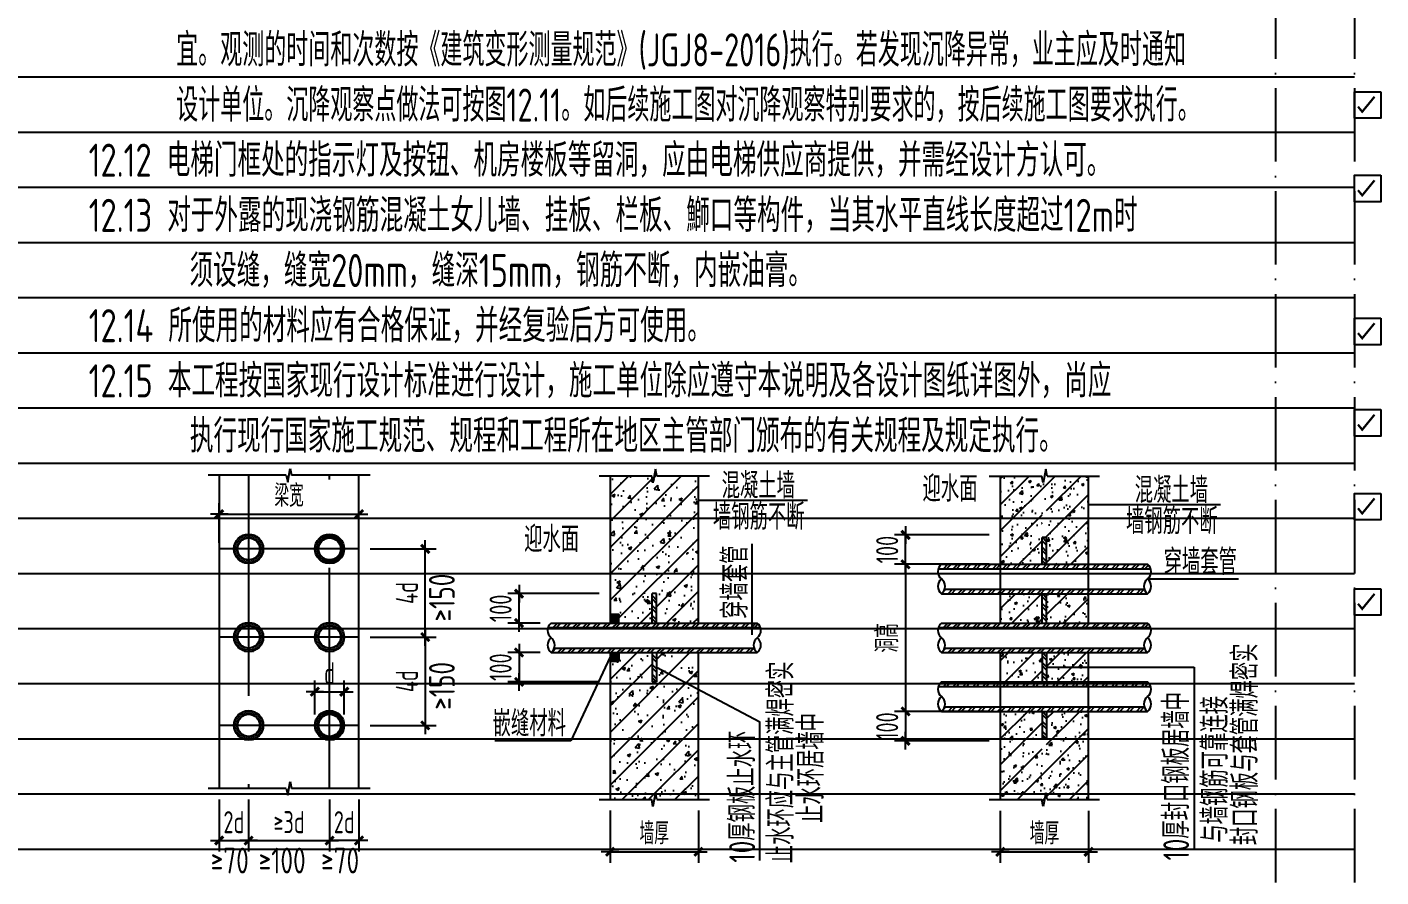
# Model space of a CAD drawing. Extents: x -461650 to 361314, y 245336 to 769729.
# Drawn here: x -287218 to -268817, y 690805 to 702361 of the extents above; entities that cross this region are included whole.
import ezdxf

# ---------------------------------------------------------------- set-up
doc = ezdxf.new("R2010")
doc.units = 0
doc.header["$LTSCALE"] = 1000
for name, pattern in [('D1', [14, 10, -2, 0, -2]), ('D3轴线点划线', [18.5, 12, -3, 0.5, -3]), ('H3普通虚线', [4.2, 3, -1.2])]:
    doc.linetypes.add(name, pattern=pattern)
doc.layers.get('0').update_dxf_attribs({"linetype": 'CONTINUOUS'})
doc.layers.get('DEFPOINTS').update_dxf_attribs({"linetype": 'CONTINUOUS'})
doc.layers.add('S-1-TEXT', color=7, linetype='CONTINUOUS', lineweight=18)
for name, color, linetype in [('S-DETL-AXIS', 8, 'D3轴线点划线'), ('S-DETL-DIM', 151, 'CONTINUOUS'), ('S-DETL-HATCH', 253, 'CONTINUOUS'), ('S-DETL-LINE1', 2, 'CONTINUOUS'), ('S-DETL-TEXT', 7, 'CONTINUOUS'), ('SM', 7, 'CONTINUOUS')]:
    doc.layers.add(name, color=color, linetype=linetype)
doc.styles.add('TS', font='tssdeng.shx', dxfattribs={"width": 0.7, "bigfont": 'tssdchn.shx'})
doc.dimstyles.new('DIM25', dxfattribs={"dimtxt": 300, "dimasz": 0.8, "dimexe": 150, "dimexo": 150, "dimgap": 100, "dimtad": 1, "dimdec": 0, "dimlfac": 0.25, "dimrnd": 1, "dimzin": 0, "dimdsep": 46, "dimtxsty": 'TS', "dimblk": '_DIMX', "dimcen": 0, "dimclrd": 256, "dimclre": 256, "dimclrt": 43, "dimadec": 1, "dimazin": 0, "dimtfac": 1, "dimtdec": 0, "dimtix": 1, "dimtmove": 2, "dimatfit": 3, "dimldrblk": 'ARCHTICK', "dimfxl": 0, "dimtolj": 1, "dimtzin": 1, "dimarcsym": 0})
pattern_1 = [(45, (-1887915.55, 679761.35), (-67.351921, 67.351921), []), (45, (-1887870.645, 679761.35), (-67.351921, 67.351921), [])]
pattern_2 = [(50, (-508476.27, 1065249.46), (358.6301, -31.37607), [37.5, -412.5]), (355, (-508476.27, 1065249.46), (-69.37567, 376.09607), [30, -330]), (100.4514, (-508446.4, 1065246.84), (289.2547, 344.71977), [31.8701, -350.57106]), (46.1842, (-508476.27, 1065349.46), (533.62052, -82.7595), [56.25, -618.75]), (96.6356, (-508431.8, 1065342.56), (467.33135, 487.05894), [47.80514, -525.8565]), (351.1842, (-508476.27, 1065349.46), (467.331, 487.0593), [45, -495]), (21, (-508426.27, 1065324.46), (298.45353, -201.30945), [37.5, -412.5]), (326, (-508426.27, 1065324.46), (121.65767, 362.57502), [30, -330]), (71.4514, (-508401.4, 1065307.68), (420.11131, 161.26525), [31.8701, -350.57106]), (37.5, (-508476.27, 1065249.46), (6.079928, 166.446927), [0, -326, 0, -335, 0, -331.25]), (7.5, (-508476.27, 1065249.46), (131.53477, 197.205856), [0, -191, 0, -318.5, 0, -126.25]), (327.5, (-508587.77, 1065249.46), (266.91122, -11.277436), [0, -125, 0, -390, 0, -517.5]), (317.5, (-508637.77, 1065249.46), (291.59308, 50.05249), [0, -162.5, 0, -259, 0, -367.5]), (45, (-508476.27, 1065249.46), (-176.7767, 176.7767), [])]
pattern_3 = [(45, (-1882611.89, 679760.78), (-67.351921, 67.351921), []), (45, (-1882566.99, 679760.78), (-67.351921, 67.351921), [])]
pattern_4 = [(45, (-1882611.89, 680560.78), (-67.351921, 67.351921), []), (45, (-1882566.99, 680560.78), (-67.351921, 67.351921), [])]
pattern_5 = [(45, (-1882611.89, 678960.78), (-67.351921, 67.351921), []), (45, (-1882566.99, 678960.78), (-67.351921, 67.351921), [])]

# ---------------------------------------------------------------- blocks, each defined once
blk = doc.blocks.new('_DIMX')
blk.add_line((-150, 0), (150, 0))
at = {"const_width": 50}
blk.add_lwpolyline([(-70, -70), (70, 70)], dxfattribs=at)
blk = doc.blocks.new('*D2116')
at = {"layer": 'DEFPOINTS', "color": 0}
for p in [(-282707, 694066), (-282707, 692866), (-281806, 692866)]:
    blk.add_point(p, dxfattribs=at)
at = {"layer": 'S-DETL-DIM', "lineweight": -2}
for p, q in [((-282557, 694066), (-281656, 694066)), ((-281806, 694065), (-281806, 692867)), ((-282557, 692866), (-281656, 692866))]:
    blk.add_line(p, q, dxfattribs=at)
at = {"layer": 'S-DETL-DIM', "lineweight": -2, "xscale": 0.8, "yscale": 0.8, "zscale": 0.8}
for p, rotation in [((-281806, 694066), 90), ((-281806, 692866), 270)]:
    blk.add_blockref('_DIMX', p, dxfattribs=dict(at, rotation=rotation))
at = {"layer": 'S-DETL-DIM', "color": 43, "insert": (-282056, 693466), "char_height": 300, "attachment_point": 5, "rotation": 90, "style": 'TS'}
blk.add_mtext('\\A1;4d', dxfattribs=at)
blk = doc.blocks.new('_ArchTick')
at = {"color": 0, "linetype": 'ByBlock', "const_width": 0.15}
blk.add_lwpolyline([(-0.5, -0.5), (0.5, 0.5)], dxfattribs=at)
blk = doc.blocks.new('*D2117')
at = {"layer": 'DEFPOINTS', "color": 0}
for p in [(-282707, 695266), (-281806, 695266), (-282707, 694066)]:
    blk.add_point(p, dxfattribs=at)
at = {"layer": 'S-DETL-DIM', "lineweight": -2}
for p, q in [((-282557, 695266), (-281656, 695266)), ((-281806, 694067), (-281806, 695265)), ((-282557, 694066), (-281656, 694066))]:
    blk.add_line(p, q, dxfattribs=at)
at = {"layer": 'S-DETL-DIM', "lineweight": -2, "xscale": 0.8, "yscale": 0.8, "zscale": 0.8}
for p, rotation in [((-281806, 695266), 90), ((-281806, 694066), 270)]:
    blk.add_blockref('_DIMX', p, dxfattribs=dict(at, rotation=rotation))
at = {"layer": 'S-DETL-DIM', "color": 43, "insert": (-282056, 694666), "char_height": 300, "attachment_point": 5, "rotation": 90, "style": 'TS'}
blk.add_mtext('\\A1;4d', dxfattribs=at)
blk = doc.blocks.new('*D2118')
at = {"layer": 'DEFPOINTS', "color": 0}
for p in [(-284607, 692010), (-284207, 692010), (-284207, 691300)]:
    blk.add_point(p, dxfattribs=at)
at = {"layer": 'S-DETL-DIM', "lineweight": -2}
for p, q in [((-284607, 691860), (-284607, 691150)), ((-284207, 691860), (-284207, 691150)), ((-284608, 691300), (-284609, 691300)), ((-284607, 691300), (-284207, 691300)), ((-284206, 691300), (-284205, 691300))]:
    blk.add_line(p, q, dxfattribs=at)
at = {"layer": 'S-DETL-DIM', "lineweight": -2, "xscale": 0.8, "yscale": 0.8, "zscale": 0.8}
blk.add_blockref('_DIMX', (-284607, 691300), dxfattribs=at)
at = {"layer": 'S-DETL-DIM', "lineweight": -2, "xscale": 0.8, "yscale": 0.8, "zscale": 0.8, "rotation": 180}
blk.add_blockref('_DIMX', (-284207, 691300), dxfattribs=at)
at = {"layer": 'S-DETL-DIM', "color": 43, "insert": (-284407, 691550), "char_height": 300, "attachment_point": 5, "style": 'TS'}
blk.add_mtext('\\A1;2d', dxfattribs=at)
blk = doc.blocks.new('*D2119')
at = {"layer": 'DEFPOINTS', "color": 0}
for p in [(-284207, 692010), (-283107, 692010), (-283107, 691300)]:
    blk.add_point(p, dxfattribs=at)
at = {"layer": 'S-DETL-DIM', "lineweight": -2}
for p, q in [((-284207, 691860), (-284207, 691150)), ((-283107, 691860), (-283107, 691150)), ((-284206, 691300), (-283108, 691300))]:
    blk.add_line(p, q, dxfattribs=at)
at = {"layer": 'S-DETL-DIM', "lineweight": -2, "xscale": 0.8, "yscale": 0.8, "zscale": 0.8, "rotation": 180}
blk.add_blockref('_DIMX', (-284207, 691300), dxfattribs=at)
at = {"layer": 'S-DETL-DIM', "lineweight": -2, "xscale": 0.8, "yscale": 0.8, "zscale": 0.8}
blk.add_blockref('_DIMX', (-283107, 691300), dxfattribs=at)
at = {"layer": 'S-DETL-DIM', "color": 43, "insert": (-283657, 691550), "char_height": 300, "attachment_point": 5, "style": 'TS'}
blk.add_mtext('\\A1;≥3d', dxfattribs=at)
blk = doc.blocks.new('*D2120')
at = {"layer": 'DEFPOINTS', "color": 0}
for p in [(-283107, 692010), (-282707, 692010), (-283107, 691300)]:
    blk.add_point(p, dxfattribs=at)
at = {"layer": 'S-DETL-DIM', "lineweight": -2}
for p, q in [((-283107, 691860), (-283107, 691150)), ((-282707, 691860), (-282707, 691150)), ((-283108, 691300), (-283109, 691300)), ((-282707, 691300), (-283107, 691300)), ((-282706, 691300), (-282705, 691300))]:
    blk.add_line(p, q, dxfattribs=at)
at = {"layer": 'S-DETL-DIM', "lineweight": -2, "xscale": 0.8, "yscale": 0.8, "zscale": 0.8}
blk.add_blockref('_DIMX', (-283107, 691300), dxfattribs=at)
at = {"layer": 'S-DETL-DIM', "lineweight": -2, "xscale": 0.8, "yscale": 0.8, "zscale": 0.8, "rotation": 180}
blk.add_blockref('_DIMX', (-282707, 691300), dxfattribs=at)
at = {"layer": 'S-DETL-DIM', "color": 43, "insert": (-282907, 691550), "char_height": 300, "attachment_point": 5, "style": 'TS'}
blk.add_mtext('\\A1;2d', dxfattribs=at)
blk = doc.blocks.new('*D2121')
at = {"layer": 'DEFPOINTS', "color": 0}
for p in [(-282707, 695738), (-284607, 695197), (-282707, 695197)]:
    blk.add_point(p, dxfattribs=at)
at = {"layer": 'S-DETL-DIM', "lineweight": -2}
for p, q in [((-284607, 695347), (-284607, 695888)), ((-282707, 695347), (-282707, 695888)), ((-284606, 695738), (-282708, 695738))]:
    blk.add_line(p, q, dxfattribs=at)
at = {"layer": 'S-DETL-DIM', "lineweight": -2, "xscale": 0.8, "yscale": 0.8, "zscale": 0.8, "rotation": 180}
blk.add_blockref('_DIMX', (-284607, 695738), dxfattribs=at)
at = {"layer": 'S-DETL-DIM', "lineweight": -2, "xscale": 0.8, "yscale": 0.8, "zscale": 0.8}
blk.add_blockref('_DIMX', (-282707, 695738), dxfattribs=at)
at = {"layer": 'S-DETL-DIM', "color": 43, "insert": (-283657, 695988), "char_height": 300, "attachment_point": 5, "style": 'TS'}
blk.add_mtext('\\A1;梁宽', dxfattribs=at)
blk = doc.blocks.new('*D2122')
at = {"layer": 'DEFPOINTS', "color": 0}
for p in [(-282907, 693324), (-283307, 692866), (-282907, 692866)]:
    blk.add_point(p, dxfattribs=at)
at = {"layer": 'S-DETL-DIM', "lineweight": -2}
for p, q in [((-283307, 693016), (-283307, 693474)), ((-282907, 693016), (-282907, 693474)), ((-283306, 693324), (-282908, 693324))]:
    blk.add_line(p, q, dxfattribs=at)
at = {"layer": 'S-DETL-DIM', "lineweight": -2, "xscale": 0.8, "yscale": 0.8, "zscale": 0.8, "rotation": 180}
blk.add_blockref('_DIMX', (-283307, 693324), dxfattribs=at)
at = {"layer": 'S-DETL-DIM', "lineweight": -2, "xscale": 0.8, "yscale": 0.8, "zscale": 0.8}
blk.add_blockref('_DIMX', (-282907, 693324), dxfattribs=at)
at = {"layer": 'S-DETL-DIM', "color": 43, "insert": (-283107, 693574), "char_height": 300, "attachment_point": 5, "style": 'TS'}
blk.add_mtext('\\A1;d', dxfattribs=at)
blk = doc.blocks.new('*D2123')
at = {"layer": 'DEFPOINTS', "color": 0}
for p in [(-279294, 691857), (-278094, 691857), (-278094, 691148)]:
    blk.add_point(p, dxfattribs=at)
at = {"layer": 'S-DETL-DIM', "lineweight": -2}
for p, q in [((-279294, 691707), (-279294, 690998)), ((-278094, 691707), (-278094, 690998)), ((-279293, 691148), (-278095, 691148))]:
    blk.add_line(p, q, dxfattribs=at)
at = {"layer": 'S-DETL-DIM', "lineweight": -2, "xscale": 0.8, "yscale": 0.8, "zscale": 0.8, "rotation": 180}
blk.add_blockref('_DIMX', (-279294, 691148), dxfattribs=at)
at = {"layer": 'S-DETL-DIM', "lineweight": -2, "xscale": 0.8, "yscale": 0.8, "zscale": 0.8}
blk.add_blockref('_DIMX', (-278094, 691148), dxfattribs=at)
at = {"layer": 'S-DETL-DIM', "color": 43, "insert": (-278694, 691398), "char_height": 300, "attachment_point": 5, "style": 'TS'}
blk.add_mtext('\\A1;墙厚', dxfattribs=at)
blk = doc.blocks.new('*D2124')
at = {"layer": 'DEFPOINTS', "color": 0}
for p in [(-280094, 693857), (-280532, 693457), (-279294, 693457)]:
    blk.add_point(p, dxfattribs=at)
at = {"layer": 'S-DETL-DIM', "lineweight": -2}
for p, q in [((-280244, 693857), (-280682, 693857)), ((-280532, 693858), (-280532, 693859)), ((-280532, 693857), (-280532, 693457)), ((-279444, 693457), (-280682, 693457)), ((-280532, 693456), (-280532, 693455))]:
    blk.add_line(p, q, dxfattribs=at)
at = {"layer": 'S-DETL-DIM', "lineweight": -2, "xscale": 0.8, "yscale": 0.8, "zscale": 0.8}
for p, rotation in [((-280532, 693857), 270), ((-280532, 693457), 90)]:
    blk.add_blockref('_DIMX', p, dxfattribs=dict(at, rotation=rotation))
at = {"layer": 'S-DETL-DIM', "color": 43, "insert": (-280782, 693657), "char_height": 300, "attachment_point": 5, "rotation": 90, "style": 'TS'}
blk.add_mtext('\\A1;100', dxfattribs=at)
blk = doc.blocks.new('*D2125')
at = {"layer": 'DEFPOINTS', "color": 0}
for p in [(-280532, 694657), (-279294, 694657), (-280094, 694257)]:
    blk.add_point(p, dxfattribs=at)
at = {"layer": 'S-DETL-DIM', "lineweight": -2}
for p, q in [((-279444, 694657), (-280682, 694657)), ((-280532, 694658), (-280532, 694659)), ((-280532, 694257), (-280532, 694657)), ((-280244, 694257), (-280682, 694257)), ((-280532, 694256), (-280532, 694255))]:
    blk.add_line(p, q, dxfattribs=at)
at = {"layer": 'S-DETL-DIM', "lineweight": -2, "xscale": 0.8, "yscale": 0.8, "zscale": 0.8}
for p, rotation in [((-280532, 694657), 270), ((-280532, 694257), 90)]:
    blk.add_blockref('_DIMX', p, dxfattribs=dict(at, rotation=rotation))
at = {"layer": 'S-DETL-DIM', "color": 43, "insert": (-280782, 694457), "char_height": 300, "attachment_point": 5, "rotation": 90, "style": 'TS'}
blk.add_mtext('\\A1;100', dxfattribs=at)
blk = doc.blocks.new('*D2126')
at = {"layer": 'DEFPOINTS', "color": 0}
for p in [(-273990, 691856), (-272790, 691856), (-272790, 691147)]:
    blk.add_point(p, dxfattribs=at)
at = {"layer": 'S-DETL-DIM', "lineweight": -2}
for p, q in [((-273990, 691706), (-273990, 690997)), ((-272790, 691706), (-272790, 690997)), ((-273990, 691147), (-272791, 691147))]:
    blk.add_line(p, q, dxfattribs=at)
at = {"layer": 'S-DETL-DIM', "lineweight": -2, "xscale": 0.8, "yscale": 0.8, "zscale": 0.8, "rotation": 180}
blk.add_blockref('_DIMX', (-273990, 691147), dxfattribs=at)
at = {"layer": 'S-DETL-DIM', "lineweight": -2, "xscale": 0.8, "yscale": 0.8, "zscale": 0.8}
blk.add_blockref('_DIMX', (-272790, 691147), dxfattribs=at)
at = {"layer": 'S-DETL-DIM', "color": 43, "insert": (-273390, 691397), "char_height": 300, "attachment_point": 5, "style": 'TS'}
blk.add_mtext('\\A1;墙厚', dxfattribs=at)
blk = doc.blocks.new('*D2127')
at = {"layer": 'DEFPOINTS', "color": 0}
for p in [(-273990, 695056), (-275278, 693056), (-273990, 693056)]:
    blk.add_point(p, dxfattribs=at)
at = {"layer": 'S-DETL-DIM', "lineweight": -2}
for p, q in [((-274140, 695056), (-275428, 695056)), ((-275278, 695056), (-275278, 693057)), ((-274140, 693056), (-275428, 693056))]:
    blk.add_line(p, q, dxfattribs=at)
at = {"layer": 'S-DETL-DIM', "lineweight": -2, "xscale": 0.8, "yscale": 0.8, "zscale": 0.8}
for p, rotation in [((-275278, 695056), 90), ((-275278, 693056), 270)]:
    blk.add_blockref('_DIMX', p, dxfattribs=dict(at, rotation=rotation))
at = {"layer": 'S-DETL-DIM', "color": 43, "insert": (-275528, 694056), "char_height": 300, "attachment_point": 5, "rotation": 90, "style": 'TS'}
blk.add_mtext('\\A1;洞高', dxfattribs=at)
blk = doc.blocks.new('*D2128')
at = {"layer": 'DEFPOINTS', "color": 0}
for p in [(-273990, 693056), (-275278, 692656), (-273990, 692656)]:
    blk.add_point(p, dxfattribs=at)
at = {"layer": 'S-DETL-DIM', "lineweight": -2}
for p, q in [((-274140, 693056), (-275428, 693056)), ((-275278, 693057), (-275278, 693058)), ((-275278, 693056), (-275278, 692656)), ((-274140, 692656), (-275428, 692656)), ((-275278, 692655), (-275278, 692654))]:
    blk.add_line(p, q, dxfattribs=at)
at = {"layer": 'S-DETL-DIM', "lineweight": -2, "xscale": 0.8, "yscale": 0.8, "zscale": 0.8}
for p, rotation in [((-275278, 693056), 270), ((-275278, 692656), 90)]:
    blk.add_blockref('_DIMX', p, dxfattribs=dict(at, rotation=rotation))
at = {"layer": 'S-DETL-DIM', "color": 43, "insert": (-275528, 692856), "char_height": 300, "attachment_point": 5, "rotation": 90, "style": 'TS'}
blk.add_mtext('\\A1;100', dxfattribs=at)
blk = doc.blocks.new('*D2129')
at = {"layer": 'DEFPOINTS', "color": 0}
for p in [(-275278, 695456), (-273990, 695456), (-273990, 695056)]:
    blk.add_point(p, dxfattribs=at)
at = {"layer": 'S-DETL-DIM', "lineweight": -2}
for p, q in [((-274140, 695456), (-275428, 695456)), ((-275278, 695457), (-275278, 695458)), ((-275278, 695056), (-275278, 695456)), ((-274140, 695056), (-275428, 695056)), ((-275278, 695056), (-275278, 695055))]:
    blk.add_line(p, q, dxfattribs=at)
at = {"layer": 'S-DETL-DIM', "lineweight": -2, "xscale": 0.8, "yscale": 0.8, "zscale": 0.8}
for p, rotation in [((-275278, 695456), 270), ((-275278, 695056), 90)]:
    blk.add_blockref('_DIMX', p, dxfattribs=dict(at, rotation=rotation))
at = {"layer": 'S-DETL-DIM', "color": 43, "insert": (-275528, 695256), "char_height": 300, "attachment_point": 5, "rotation": 90, "style": 'TS'}
blk.add_mtext('\\A1;100', dxfattribs=at)

msp = doc.modelspace()

# ---------------------------------------------------------------- hatches: boundary and pattern name
at = {"layer": 'S-DETL-HATCH'}
h = msp.add_hatch(dxfattribs=at)
h.set_pattern_fill('ANSI31', color=256, scale=80, style=0)
h.set_pattern_definition([(45, (-1887915.55, 679761.35), (-179.605122, 179.605122), [])])
h.paths.add_polyline_path([(-279293.98, 694377.02), (-279173.98, 694377.02), (-279173.98, 694257.02), (-278723.98, 694257.02), (-278723.98, 694657.02), (-278663.98, 694657.02), (-278663.98, 694257.02), (-278093.98, 694257.02), (-278093.98, 696257.02), (-278656.57, 696257.02), (-278677.06, 696351.34), (-278710.89, 696162.7), (-278728.57, 696257.02), (-279293.98, 696257.02)])
h.paths.add_polyline_path([(-278093.98, 693265.39), (-278093.98, 693857.02), (-278663.98, 693857.02), (-278663.98, 693657.02)], flags=16)
h.paths.add_polyline_path([(-278723.98, 693457.02), (-278723.98, 693857.02), (-279173.98, 693857.02), (-279173.98, 693737.02), (-279293.98, 693737.02), (-279293.98, 691857.02), (-278728.57, 691857.02), (-278710.89, 691762.7), (-278677.06, 691951.34), (-278656.57, 691857.02), (-278093.98, 691857.02), (-278093.98, 693265.39), (-278663.98, 693657.02), (-278663.98, 693457.02)])
h = msp.add_hatch(dxfattribs=at)
h.set_pattern_fill('AR-CONC', color=256, scale=2.5, style=0)
h.set_pattern_definition([(50, (-1887915.55, 679761.35), (455.46167, -39.84771), [47.625, -523.875]), (355, (-1887915.55, 679761.35), (-88.10706, 477.64161), [38.1, -419.1]), (100.451, (-1887877.6, 679758.03), (367.35625, 437.79172), [40.475, -445.225]), (46.1842, (-1887915.55, 679888.35), (677.6976, -105.10582), [71.4375, -785.8125]), (96.6356, (-1887859.1, 679879.6), (593.51059, 618.5639), [60.7125, -667.8375]), (351.184, (-1887915.55, 679888.35), (593.5115, 618.5628), [57.15, -628.65]), (21, (-1887852.05, 679856.6), (379.0372, -255.6638), [47.625, -523.875]), (326, (-1887852.05, 679856.6), (154.50507, 460.46992), [38.1, -419.1]), (71.4514, (-1887820.46, 679835.3), (533.54123, 204.80714), [40.475, -445.225]), (37.5, (-1887915.55, 679761.35), (7.721508, 211.387597), [0, -414.02, 0, -425.45, 0, -420.6875]), (7.5, (-1887915.55, 679761.35), (167.049156, 250.451437), [0, -242.57, 0, -404.495, 0, -160.3375]), (327.5, (-1888057.15, 679761.35), (338.976488, -14.32186), [0, -158.75, 0, -495.3, 0, -657.225]), (317.5, (-1888120.65, 679761.35), (370.322953, 63.56623), [0, -206.375, 0, -328.93, 0, -466.725])])
h.paths.add_polyline_path([(-278093.98, 696257.02), (-278656.57, 696257.02), (-278677.06, 696351.34), (-278710.89, 696162.7), (-278728.57, 696257.02), (-279293.98, 696257.02), (-279293.98, 694377.02), (-279173.98, 694377.02), (-279173.98, 694257.02), (-278723.98, 694257.02), (-278723.98, 694657.02), (-278663.98, 694657.02), (-278663.98, 694257.02), (-278093.98, 694257.02)])
h.paths.add_polyline_path([(-278663.98, 693857.02), (-278663.98, 693657.02), (-278093.98, 693265.39), (-278093.98, 693857.02)], flags=17)
h.paths.add_polyline_path([(-278723.98, 693457.02), (-278723.98, 693857.02), (-279173.98, 693857.02), (-279173.98, 693737.02), (-279293.98, 693737.02), (-279293.98, 691857.02), (-278728.57, 691857.02), (-278710.89, 691762.7), (-278677.06, 691951.34), (-278656.57, 691857.02), (-278093.98, 691857.02), (-278093.98, 693265.39), (-278663.98, 693657.02), (-278663.98, 693457.02)])
h = msp.add_hatch(dxfattribs=at)
h.set_pattern_fill('ARMORED', color=256, scale=50, style=0)
h.set_pattern_definition(pattern_2)
h.paths.add_polyline_path([(-272790.32, 696256.46), (-273352.91, 696256.46), (-273373.4, 696350.77), (-273407.24, 696162.14), (-273424.91, 696256.46), (-273990.32, 696256.46), (-273990.32, 695056.46), (-273420.32, 695056.46), (-273420.32, 695856.46), (-273360.32, 695856.46), (-273360.32, 695056.46), (-272790.32, 695056.46)])
h = msp.add_hatch(dxfattribs=at)
h.set_pattern_fill('ARMORED', color=256, scale=50, style=0)
h.set_pattern_definition(pattern_2)
h.paths.add_polyline_path([(-273420.32, 694656.46), (-273990.32, 694656.46), (-273990.32, 694256.46), (-273420.32, 694256.46)])
h = msp.add_hatch(dxfattribs=at)
h.set_pattern_fill('ARMORED', color=256, scale=50, style=0)
h.set_pattern_definition(pattern_2)
h.paths.add_polyline_path([(-272790.32, 694656.46), (-273360.32, 694656.46), (-273360.32, 694256.46), (-272790.32, 694256.46)])
h = msp.add_hatch(dxfattribs=at)
h.set_pattern_fill('ARMORED', color=256, scale=50, style=0)
h.set_pattern_definition(pattern_2)
h.paths.add_polyline_path([(-273420.32, 693856.46), (-273990.32, 693856.46), (-273990.32, 693456.46), (-273420.32, 693456.46)])
h = msp.add_hatch(dxfattribs=at)
h.set_pattern_fill('ARMORED', color=256, scale=50, style=0)
h.set_pattern_definition(pattern_2)
h.paths.add_polyline_path([(-272790.32, 693856.46), (-273360.32, 693856.46), (-273360.32, 693656.46), (-272790.32, 693656.46)])
h = msp.add_hatch(dxfattribs=at)
h.set_pattern_fill('ARMORED', color=256, scale=50, style=0)
h.set_pattern_definition(pattern_2)
h.paths.add_polyline_path([(-272790.32, 693656.46), (-273360.32, 693656.46), (-273360.32, 693456.46), (-272790.32, 693456.46)])
h = msp.add_hatch(dxfattribs=at)
h.set_pattern_fill('ARMORED', color=256, scale=50, style=0)
h.set_pattern_definition(pattern_2)
h.paths.add_polyline_path([(-273420.32, 693056.46), (-273990.32, 693056.46), (-273990.32, 691856.46), (-273424.91, 691856.46), (-273407.24, 691762.14), (-273373.4, 691950.77), (-273352.91, 691856.46), (-272790.32, 691856.46), (-272790.32, 693056.46), (-273360.32, 693056.46), (-273360.32, 692256.46), (-273420.32, 692256.46)])
at = {"layer": 'S-DETL-LINE1'}
h = msp.add_hatch(dxfattribs=at)
h.set_pattern_fill('DOTS', color=256, scale=10, style=0)
h.set_pattern_definition([(0, (-1888402.253, 678327.722), (7.9375, 15.875), [0, -15.875])])
h.paths.add_polyline_path([(-284406.95, 695266.26, 1), (-284006.95, 695266.26, 1)])
h.paths.add_polyline_path([(-284056.95, 695266.26, 1), (-284356.95, 695266.26, 1)], flags=16)
h = msp.add_hatch(dxfattribs=at)
h.set_pattern_fill('DOTS', color=256, scale=10, style=0)
h.set_pattern_definition([(0, (-1887302.253, 678327.722), (7.9375, 15.875), [0, -15.875])])
h.paths.add_polyline_path([(-282906.95, 695266.26, 1), (-283306.95, 695266.26, 1)])
h.paths.add_polyline_path([(-282956.95, 695266.26, 1), (-283256.95, 695266.26, 1)], flags=16)
h = msp.add_hatch(dxfattribs=at)
h.set_pattern_fill('ANSI32', color=256, scale=10, style=0)
h.set_pattern_definition([(135, (1335831.25, 680525.39), (67.351921, 67.351921), []), (135, (1335786.35, 680525.39), (67.351921, 67.351921), [])])
h.paths.add_polyline_path([(-273420.32, 695421.06), (-273360.32, 695421.06), (-273360.32, 695021.06), (-273420.32, 695021.06)])
h = msp.add_hatch(dxfattribs=at)
h.set_pattern_fill('ANSI32', color=256, scale=10, style=0)
h.set_pattern_definition(pattern_4)
h.paths.add_polyline_path([(-274790.32, 695056.46, 0.15153562), (-274833.75, 694996.46), (-271946.89, 694996.46, 0.15153562), (-271990.32, 695056.46)])
h = msp.add_hatch(dxfattribs=at)
h.set_pattern_fill('ANSI32', color=256, scale=10, style=0)
h.set_pattern_definition([(315, (-1887915.55, 709152.69), (-67.351921, -67.351921), []), (315, (-1887870.645, 709152.69), (-67.351921, -67.351921), [])])
h.paths.add_polyline_path([(-278663.98, 694257.02), (-278723.98, 694257.02), (-278723.98, 694657.02), (-278663.98, 694657.02)])
h = msp.add_hatch(dxfattribs=at)
h.set_pattern_fill('ANSI32', color=256, scale=10, style=0)
h.set_pattern_definition(pattern_4)
h.paths.add_polyline_path([(-271990.32, 694656.46, -0.15153562), (-272033.75, 694716.46), (-274746.89, 694716.46, -0.15153562), (-274790.32, 694656.46)])
h = msp.add_hatch(dxfattribs=at)
h.set_pattern_fill('ANSI32', color=256, scale=10, style=0)
h.set_pattern_definition([(135, (1335831.25, 679760.78), (67.351921, 67.351921), []), (135, (1335786.35, 679760.78), (67.351921, 67.351921), [])])
h.paths.add_polyline_path([(-273420.32, 694656.46), (-273360.32, 694656.46), (-273360.32, 694256.46), (-273420.32, 694256.46)])
for points in [[(-279173.98, 694377.02), (-279293.98, 694377.02), (-279293.98, 694257.02), (-279173.98, 694257.02)], [(-279173.98, 693857.02), (-279293.98, 693857.02), (-279293.98, 693737.02), (-279173.98, 693737.02)]]:
    msp.add_hatch(color=256, dxfattribs=at).paths.add_polyline_path(points)
h = msp.add_hatch(dxfattribs=at)
h.set_pattern_fill('DOTS', color=256, scale=10, style=0)
h.set_pattern_definition([(0, (-1888402.253, 677127.722), (7.9375, 15.875), [0, -15.875])])
h.paths.add_polyline_path([(-284006.95, 694066.26, 1), (-284406.95, 694066.26, 1)])
h.paths.add_polyline_path([(-284056.95, 694066.26, 1), (-284356.95, 694066.26, 1)], flags=16)
h = msp.add_hatch(dxfattribs=at)
h.set_pattern_fill('DOTS', color=256, scale=10, style=0)
h.set_pattern_definition([(0, (-1887302.253, 677127.722), (7.9375, 15.875), [0, -15.875])])
h.paths.add_polyline_path([(-282906.95, 694066.26, 1), (-283306.95, 694066.26, 1)])
h.paths.add_polyline_path([(-282956.95, 694066.26, 1), (-283256.95, 694066.26, 1)], flags=16)
h = msp.add_hatch(dxfattribs=at)
h.set_pattern_fill('ANSI32', color=256, scale=10, style=0)
h.set_pattern_definition(pattern_1)
h.paths.add_polyline_path([(-280093.98, 694257.02, 0.15153562), (-280137.4, 694197.02), (-277250.55, 694197.02, 0.15153562), (-277293.98, 694257.02)])
h = msp.add_hatch(dxfattribs=at)
h.set_pattern_fill('ANSI32', color=256, scale=10, style=0)
h.set_pattern_definition(pattern_3)
h.paths.add_polyline_path([(-274790.32, 694256.46, 0.15153562), (-274833.75, 694196.46), (-271946.89, 694196.46, 0.15153562), (-271990.32, 694256.46)])
h = msp.add_hatch(dxfattribs=at)
h.set_pattern_fill('ANSI32', color=256, scale=10, style=0)
h.set_pattern_definition(pattern_1)
h.paths.add_polyline_path([(-277293.98, 693857.02, -0.15153562), (-277337.4, 693917.02), (-280050.55, 693917.02, -0.15153562), (-280093.98, 693857.02)])
h = msp.add_hatch(dxfattribs=at)
h.set_pattern_fill('ANSI32', color=256, scale=10, style=0)
h.set_pattern_definition(pattern_3)
h.paths.add_polyline_path([(-271990.32, 693856.46, -0.15153562), (-272033.75, 693916.46), (-274746.89, 693916.46, -0.15153562), (-274790.32, 693856.46)])
h = msp.add_hatch(dxfattribs=at)
h.set_pattern_fill('ANSI32', color=256, scale=10, style=0)
h.set_pattern_definition([(315, (-1887915.55, 708352.69), (-67.351921, -67.351921), []), (315, (-1887870.645, 708352.69), (-67.351921, -67.351921), [])])
h.paths.add_polyline_path([(-278663.98, 693457.02), (-278723.98, 693457.02), (-278723.98, 693857.02), (-278663.98, 693857.02)])
h = msp.add_hatch(dxfattribs=at)
h.set_pattern_fill('ANSI32', color=256, scale=10, style=0)
h.set_pattern_definition([(135, (1335831.25, 678960.78), (67.351921, 67.351921), []), (135, (1335786.35, 678960.78), (67.351921, 67.351921), [])])
h.paths.add_polyline_path([(-273420.32, 693856.46), (-273360.32, 693856.46), (-273360.32, 693456.46), (-273420.32, 693456.46)])
h = msp.add_hatch(dxfattribs=at)
h.set_pattern_fill('ANSI32', color=256, scale=10, style=0)
h.set_pattern_definition(pattern_5)
h.paths.add_polyline_path([(-274790.32, 693456.46, 0.15153562), (-274833.75, 693396.46), (-271946.89, 693396.46, 0.15153562), (-271990.32, 693456.46)])
h = msp.add_hatch(dxfattribs=at)
h.set_pattern_fill('DOTS', color=256, scale=10, style=0)
h.set_pattern_definition([(0, (-1888402.253, 675927.722), (7.9375, 15.875), [0, -15.875])])
h.paths.add_polyline_path([(-284006.95, 692866.26, 1), (-284406.95, 692866.26, 1)])
h.paths.add_polyline_path([(-284056.95, 692866.26, 1), (-284356.95, 692866.26, 1)], flags=16)
h = msp.add_hatch(dxfattribs=at)
h.set_pattern_fill('DOTS', color=256, scale=10, style=0)
h.set_pattern_definition([(0, (-1887302.253, 675927.722), (7.9375, 15.875), [0, -15.875])])
h.paths.add_polyline_path([(-282906.95, 692866.26, 1), (-283306.95, 692866.26, 1)])
h.paths.add_polyline_path([(-282956.95, 692866.26, 1), (-283256.95, 692866.26, 1)], flags=16)
h = msp.add_hatch(dxfattribs=at)
h.set_pattern_fill('ANSI32', color=256, scale=10, style=0)
h.set_pattern_definition(pattern_5)
h.paths.add_polyline_path([(-271990.32, 693056.46, -0.15153562), (-272033.75, 693116.46), (-274746.89, 693116.46, -0.15153562), (-274790.32, 693056.46)])
h = msp.add_hatch(dxfattribs=at)
h.set_pattern_fill('ANSI32', color=256, scale=10, style=0)
h.set_pattern_definition([(135, (1335831.25, 678160.78), (67.351921, 67.351921), []), (135, (1335786.35, 678160.78), (67.351921, 67.351921), [])])
h.paths.add_polyline_path([(-273420.32, 693056.46), (-273360.32, 693056.46), (-273360.32, 692656.46), (-273420.32, 692656.46)])

# ---------------------------------------------------------------- linework, layer by layer
at = {"color": 6, "const_width": 30}
for points in [[(-268903.79, 701414.21), (-269071.34, 701209.58), (-269128.86, 701279.83)], [(-268903.79, 700277.42), (-269071.34, 700072.78), (-269128.86, 700143.04)], [(-268903.79, 698334.03), (-269071.34, 698129.39), (-269128.86, 698199.65)], [(-268903.79, 697090.98), (-269071.34, 696886.34), (-269128.86, 696956.59)], [(-268903.79, 695952.17), (-269071.34, 695747.54), (-269128.86, 695817.79)], [(-268903.79, 694654.44), (-269071.34, 694449.81), (-269128.86, 694520.06)]]:
    msp.add_lwpolyline(points, dxfattribs=at)
at = {"layer": 'DEFPOINTS', "color": 252, "linetype": 'D1', "ltscale": 0.1}
for p, q in [((-270250.08, 730933.4), (-270250.08, 677683.4)), ((-269178.08, 730933.4), (-269178.08, 677683.4))]:
    msp.add_line(p, q, dxfattribs=at)
at = {"layer": 'DEFPOINTS', "color": 252}
for p, q in [((-342738.08, 701683.4), (-269178.08, 701683.4)), ((-342738.08, 700933.4), (-269178.08, 700933.4)), ((-342738.08, 700183.4), (-269178.08, 700183.4)), ((-342738.08, 699433.4), (-269178.08, 699433.4)), ((-342738.08, 698683.4), (-269178.08, 698683.4)), ((-342738.08, 697933.4), (-269178.08, 697933.4)), ((-342738.08, 697183.4), (-269178.08, 697183.4)), ((-342738.08, 696433.4), (-269178.08, 696433.4)), ((-342738.08, 695683.4), (-269178.08, 695683.4)), ((-342738.08, 694933.4), (-269178.08, 694933.4)), ((-342738.08, 694183.4), (-269178.08, 694183.4)), ((-342738.08, 693433.4), (-269178.08, 693433.4)), ((-342738.08, 692683.4), (-269178.08, 692683.4)), ((-342738.08, 691933.4), (-269178.08, 691933.4)), ((-342738.08, 691183.4), (-269178.08, 691183.4))]:
    msp.add_line(p, q, dxfattribs=at)
at = {"layer": 'S-DETL-AXIS', "linetype": 'H3普通虚线'}
for p, q in [((-284206.95, 696266.26), (-284206.95, 692009.63)), ((-283106.95, 692009.63), (-283106.95, 696266.26)), ((-282706.95, 695266.26), (-284606.95, 695266.26)), ((-282706.95, 694066.26), (-284606.95, 694066.26)), ((-282706.95, 692866.26), (-284606.95, 692866.26))]:
    msp.add_line(p, q, dxfattribs=at)
at = {"layer": 'S-DETL-DIM'}
for p, q in [((-283673.87, 696171.94), (-283640.03, 696360.57)), ((-283640.03, 696360.57), (-283622.36, 696266.26)), ((-278677.06, 696351.34), (-278710.89, 696162.7)), ((-278656.57, 696257.02), (-278677.06, 696351.34)), ((-273373.4, 696350.77), (-273407.24, 696162.14)), ((-273352.91, 696256.46), (-273373.4, 696350.77)), ((-283694.35, 696266.26), (-284756.95, 696266.26)), ((-283694.35, 696266.26), (-283673.87, 696171.94)), ((-282556.95, 696266.26), (-283622.36, 696266.26)), ((-279443.98, 696257.02), (-278728.57, 696257.02)), ((-278710.89, 696162.7), (-278728.57, 696257.02)), ((-278656.57, 696257.02), (-277943.98, 696257.02)), ((-274140.32, 696256.46), (-273424.91, 696256.46)), ((-273407.24, 696162.14), (-273424.91, 696256.46)), ((-273352.91, 696256.46), (-272640.32, 696256.46)), ((-283673.87, 691915.31), (-283640.03, 692103.94)), ((-283640.03, 692103.94), (-283622.36, 692009.63)), ((-283694.35, 692009.63), (-284756.95, 692009.63)), ((-283694.35, 692009.63), (-283673.87, 691915.31)), ((-282556.95, 692009.63), (-283622.36, 692009.63)), ((-278677.06, 691951.34), (-278710.89, 691762.7)), ((-278656.57, 691857.02), (-278677.06, 691951.34)), ((-273373.4, 691950.77), (-273407.24, 691762.14)), ((-273352.91, 691856.46), (-273373.4, 691950.77)), ((-279443.98, 691857.02), (-278728.57, 691857.02)), ((-278710.89, 691762.7), (-278728.57, 691857.02)), ((-278656.57, 691857.02), (-277943.98, 691857.02)), ((-274140.32, 691856.46), (-273424.91, 691856.46)), ((-273407.24, 691762.14), (-273424.91, 691856.46)), ((-273352.91, 691856.46), (-272640.32, 691856.46))]:
    msp.add_line(p, q, dxfattribs=at)
at = {"layer": 'S-DETL-LINE1'}
for p, q in [((-284606.95, 696266.26), (-284606.95, 692009.63)), ((-282706.95, 692009.63), (-282706.95, 696266.26)), ((-279293.98, 696257.02), (-279293.98, 694257.02)), ((-278093.98, 694257.02), (-278093.98, 696257.02)), ((-273990.32, 696256.46), (-273990.32, 694256.46)), ((-272790.32, 694256.46), (-272790.32, 696256.46)), ((-273420.32, 695056.46), (-273420.32, 695421.06)), ((-273360.32, 695421.06), (-273420.32, 695421.06)), ((-273360.32, 695056.46), (-273360.32, 695421.06)), ((-274790.32, 695056.46), (-271990.32, 695056.46)), ((-274833.75, 694996.46), (-271946.89, 694996.46)), ((-278723.98, 694257.02), (-278723.98, 694657.02)), ((-278663.98, 694657.02), (-278723.98, 694657.02)), ((-278663.98, 694257.02), (-278663.98, 694657.02)), ((-274790.32, 694656.46), (-271990.32, 694656.46)), ((-274746.89, 694716.46), (-272033.75, 694716.46)), ((-273420.32, 694256.46), (-273420.32, 694656.46)), ((-273360.32, 694256.46), (-273360.32, 694656.46)), ((-279293.98, 694377.02), (-279173.98, 694377.02)), ((-279173.98, 694257.02), (-279173.98, 694377.02)), ((-280137.4, 694197.02), (-277250.55, 694197.02)), ((-280093.98, 694257.02), (-277293.98, 694257.02)), ((-274833.75, 694196.46), (-271946.89, 694196.46)), ((-274790.32, 694256.46), (-271990.32, 694256.46)), ((-280050.55, 693917.02), (-277337.4, 693917.02)), ((-274746.89, 693916.46), (-272033.75, 693916.46)), ((-280093.98, 693857.02), (-277293.98, 693857.02)), ((-279293.98, 693857.02), (-279293.98, 691857.02)), ((-279293.98, 693737.02), (-279173.98, 693737.02)), ((-279173.98, 693857.02), (-279173.98, 693737.02)), ((-278723.98, 693857.02), (-278723.98, 693457.02)), ((-278663.98, 693857.02), (-278663.98, 693457.02)), ((-278093.98, 691857.02), (-278093.98, 693857.02)), ((-274790.32, 693856.46), (-271990.32, 693856.46)), ((-273990.32, 693856.46), (-273990.32, 691856.46)), ((-273420.32, 693856.46), (-273420.32, 693456.46)), ((-273360.32, 693856.46), (-273360.32, 693456.46)), ((-272790.32, 691856.46), (-272790.32, 693856.46)), ((-278663.98, 693457.02), (-278723.98, 693457.02)), ((-274833.75, 693396.46), (-271946.89, 693396.46)), ((-274790.32, 693456.46), (-271990.32, 693456.46)), ((-274790.32, 693056.46), (-271990.32, 693056.46)), ((-274746.89, 693116.46), (-272033.75, 693116.46)), ((-273420.32, 693056.46), (-273420.32, 692691.85)), ((-273360.32, 693056.46), (-273360.32, 692691.85)), ((-273360.32, 692691.85), (-273420.32, 692691.85))]:
    msp.add_line(p, q, dxfattribs=at)
for centre, radius in [((-284206.95, 695266.26), 200), ((-284206.95, 695266.26), 150), ((-283106.95, 695266.26), 200), ((-283106.95, 695266.26), 150), ((-284206.95, 694066.26), 200), ((-284206.95, 694066.26), 150), ((-283106.95, 694066.26), 200), ((-283106.95, 694066.26), 150), ((-284206.95, 692866.26), 200), ((-284206.95, 692866.26), 150), ((-283106.95, 692866.26), 200), ((-283106.95, 692866.26), 150)]:
    msp.add_circle(centre, radius, dxfattribs=at)
for centre, start, end in [((-274715.32, 694956.46), 126.869898, 233.130102), ((-272065.32, 694956.46), 306.869898, 53.130102), ((-274715.32, 694756.46), 126.869898, 233.130102), ((-274865.32, 694756.46), 306.869898, 53.130102), ((-271915.32, 694756.46), 126.869898, 233.130102), ((-272065.32, 694756.46), 306.869898, 53.130102), ((-280018.98, 694157.02), 126.869898, 233.130102), ((-277368.98, 694157.02), 306.869898, 53.130102), ((-274715.32, 694156.46), 126.869898, 233.130102), ((-272065.32, 694156.46), 306.869898, 53.130102), ((-280018.98, 693957.02), 126.869898, 233.130102), ((-280168.98, 693957.02), 306.869898, 53.130102), ((-277218.98, 693957.02), 126.869898, 233.130102), ((-277368.98, 693957.02), 306.869898, 53.130102), ((-274715.32, 693956.46), 126.869898, 233.130102), ((-274865.32, 693956.46), 306.869898, 53.130102), ((-271915.32, 693956.46), 126.869898, 233.130102), ((-272065.32, 693956.46), 306.869898, 53.130102), ((-274715.32, 693356.46), 126.869898, 233.130102), ((-272065.32, 693356.46), 306.869898, 53.130102), ((-274715.32, 693156.46), 126.869898, 233.130102), ((-274865.32, 693156.46), 306.869898, 53.130102), ((-271915.32, 693156.46), 126.869898, 233.130102), ((-272065.32, 693156.46), 306.869898, 53.130102)]:
    msp.add_arc(centre, 125, start, end, dxfattribs=at)
at = {"layer": 'S-DETL-TEXT'}
for p, q in [((-278093.98, 695928.03), (-276610.71, 695928.03)), ((-272790.32, 695867.89), (-270995.63, 695867.89)), ((-277365.12, 694095.15), (-277365.12, 695332.57)), ((-271990.32, 694856.46), (-270752.89, 694856.46)), ((-279293.98, 693797.02), (-279827.28, 692654.27)), ((-278663.98, 693657.02), (-277257.22, 692912.96)), ((-273360.32, 693656.46), (-271356.98, 693656.46)), ((-271356.98, 693656.46), (-271356.98, 691183.7)), ((-277257.22, 691027.92), (-277257.22, 692912.96)), ((-279827.28, 692654.27), (-280860.9, 692654.27))]:
    msp.add_line(p, q, dxfattribs=at)
at = {"layer": 'SM', "color": 6}
for points in [[(-268817.09, 701482.47), (-268817.09, 701122.49), (-269178.08, 701122.49), (-269178.08, 701482.47), (-268817.09, 701482.47)], [(-268817.09, 700345.68), (-268817.09, 699985.69), (-269178.08, 699985.69), (-269178.08, 700345.68), (-268817.09, 700345.68)], [(-268817.09, 698402.29), (-268817.09, 698042.3), (-269178.08, 698042.3), (-269178.08, 698402.29), (-268817.09, 698402.29)], [(-268817.09, 697159.24), (-268817.09, 696799.25), (-269178.08, 696799.25), (-269178.08, 697159.24), (-268817.09, 697159.24)], [(-268817.09, 696020.43), (-268817.09, 695660.45), (-269178.08, 695660.45), (-269178.08, 696020.43), (-268817.09, 696020.43)], [(-268817.09, 694722.7), (-268817.09, 694362.72), (-269178.08, 694362.72), (-269178.08, 694722.7), (-268817.09, 694722.7)]]:
    msp.add_lwpolyline(points, dxfattribs=at)

# ---------------------------------------------------------------- texts
at = {"layer": 'S-1-TEXT', "style": 'TS'}
for s, width, p in [('宜。观测的时间和次数按《建筑变形测量规范》(JGJ8-2016)执行。若发现沉降异常，业主应及时通知', 0.7, (-285191.02, 701825.83)), ('设计单位。沉降观察点做法可按图12.11。如后续施工图对沉降观察特别要求的，按后续施工图要求执行。', 0.7, (-285191.02, 701075.83)), ('12.12 电梯门框处的指示灯及按钮、机房楼板等留洞，应由电梯供应商提供，并需经设计方认可。', 0.75, (-286381.33, 700325.83)), ('12.13 对于外露的现浇钢筋混凝土女儿墙、挂板、栏板、鰤口等构件，当其水平直线长度超过12m时 ', 0.75, (-286381.33, 699575.83)), ('须设缝，缝宽20mm，缝深15mm，钢筋不断，内嵌油膏。', 0.75, (-285009.86, 698825.83)), ('12.14 所使用的材料应有合格保证，并经复验后方可使用。', 0.75, (-286381.33, 698075.83)), ('12.15 本工程按国家现行设计标准进行设计，施工单位除应遵守本说明及各设计图纸详图外，尚应', 0.75, (-286381.33, 697325.83)), ('执行现行国家施工规范、规程和工程所在地区主管部门颁布的有关规程及规定执行。', 0.75, (-285005.34, 696575.83))]:
    msp.add_text(s, height=450, dxfattribs=dict(at, width=width)).set_placement(p)
at = {"layer": 'S-DETL-TEXT', "style": 'TS', "width": 0.75}
for s, p in [('混凝土墙', (-277778.51, 695949.84)), ('迎水面', (-275047.67, 695908.4)), ('混凝土墙', (-272163.43, 695889.7)), ('墙钢筋不断', (-277896.97, 695526.94)), ('墙钢筋不断', (-272281.88, 695466.8)), ('迎水面', (-280463, 695222.91)), ('穿墙套管', (-271771.02, 694912.91)), ('嵌缝材料', (-280890.97, 692715.44)), ('≥70', (-284721.8, 690852.23)), ('≥100', (-284070.26, 690852.23)), ('≥70', (-283221.8, 690852.23))]:
    msp.add_text(s, height=350, dxfattribs=at).set_placement(p)
for s, p in [('穿墙套管', (-277421.57, 694314.44)), ('≥150', (-281404.71, 694279.09)), ('封口钢板与套管满焊密实', (-270489.53, 691236.59)), ('止水环应与主管满焊密实', (-276797.82, 690990.86)), ('≥150', (-281404.71, 693079.09)), ('10厚封口钢板居墙中', (-271424.28, 691028.42)), ('与墙钢筋可靠连接', (-270897.58, 691270.97)), ('止水环居墙中', (-276389.77, 691538.48)), ('10厚钢板止水环', (-277324.51, 691000.3))]:
    msp.add_text(s, height=350, rotation=90, dxfattribs=at).set_placement(p)

# ---------------------------------------------------------------- dimensions: what is measured, and where the dimension line sits
at = {"layer": 'S-DETL-DIM'}
for base, p1, p2, text, picture, middle in [((-282706.95, 695738.38), (-284606.95, 695197.29), (-282706.95, 695197.29), '梁宽', '*D2121', (-283656.95, 695988.38)), ((-282906.95, 693324.4), (-283306.95, 692866.26), (-282906.95, 692866.26), 'd', '*D2122', (-283106.95, 693574.4)), ((-284206.95, 691300.29), (-284606.95, 692009.63), (-284206.95, 692009.63), '2d', '*D2118', (-284406.95, 691550.29)), ((-283106.95, 691300.29), (-284206.95, 692009.63), (-283106.95, 692009.63), '≥3d', '*D2119', (-283656.95, 691550.29)), ((-283106.95, 691300.29), (-282706.95, 692009.63), (-283106.95, 692009.63), '2d', '*D2120', (-282906.95, 691550.29)), ((-278093.98, 691147.69), (-279293.98, 691857.02), (-278093.98, 691857.02), '墙厚', '*D2123', (-278693.98, 691397.69)), ((-272790.32, 691147.13), (-273990.32, 691856.46), (-272790.32, 691856.46), '墙厚', '*D2126', (-273390.32, 691397.13))]:
    dim = msp.add_linear_dim(base=base, p1=p1, p2=p2, text=text, dimstyle='DIM25', dxfattribs=at)
    dim.commit()
    dim.dimension.update_dxf_attribs({"geometry": picture, "text_midpoint": middle})
for base, p1, p2, picture, middle in [((-275278.06, 695456.46), (-273990.32, 695056.46), (-273990.32, 695456.46), '*D2129', (-275528.06, 695256.46)), ((-280532.13, 694657.02), (-280093.98, 694257.02), (-279293.98, 694657.02), '*D2125', (-280782.13, 694457.02)), ((-280532.13, 693457.02), (-280093.98, 693857.02), (-279293.98, 693457.02), '*D2124', (-280782.13, 693657.02)), ((-275278.06, 692655.85), (-273990.32, 693056.46), (-273990.32, 692655.85), '*D2128', (-275528.06, 692856.15))]:
    dim = msp.add_linear_dim(base=base, p1=p1, p2=p2, angle=90, dimstyle='DIM25', dxfattribs=at)
    dim.commit()
    dim.dimension.update_dxf_attribs({"geometry": picture, "text_midpoint": middle})
for base, p1, p2, text, picture, middle in [((-281805.98, 695266.26), (-282706.95, 694066.26), (-282706.95, 695266.26), '4d', '*D2117', (-282055.98, 694666.26)), ((-275278.06, 693056.46), (-273990.32, 695056.46), (-273990.32, 693056.46), '洞高', '*D2127', (-275528.06, 694056.46)), ((-281805.98, 692866.26), (-282706.95, 694066.26), (-282706.95, 692866.26), '4d', '*D2116', (-282055.98, 693466.26))]:
    dim = msp.add_linear_dim(base=base, p1=p1, p2=p2, angle=90, text=text, dimstyle='DIM25', dxfattribs=at)
    dim.commit()
    dim.dimension.update_dxf_attribs({"geometry": picture, "text_midpoint": middle})

doc.saveas('drawing.dxf')
